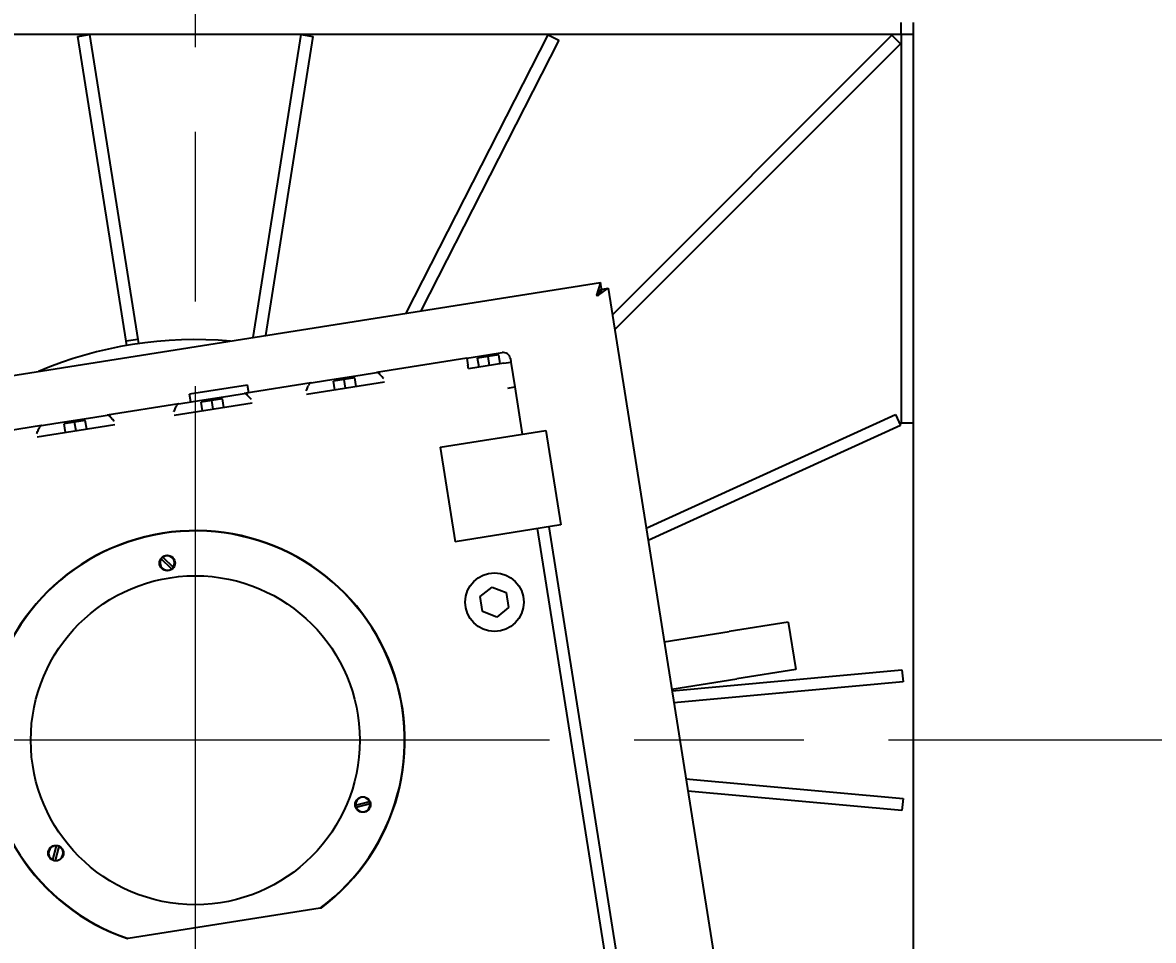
# Model space of a CAD drawing. Header units: millimetres. Extents: x 0 to 118900, y 0 to 84100.
# Drawn here: x 24794 to 25739, y 18612 to 19380 of the extents above; entities that cross this region are included whole.
import ezdxf

# ---------------------------------------------------------------- set-up
doc = ezdxf.new("R2010")
doc.units = ezdxf.units.MM
doc.header["$LTSCALE"] = 100
doc.linetypes.add('CHAIN', pattern=[0.3543, 0.2362, -0.0295, 0.0591, -0.0295])
doc.layers.add('4003-AREA-04.1_F-Foundation', color=7, linetype='Continuous', lineweight=25, true_color=0xadadad)
for name, color, linetype, lineweight in [('4003-AREA-04.1_T-Tank', 7, 'Continuous', 25), ('Center Mark', 7, 'Continuous', 18), ('Dimension', 7, 'Continuous', 18), ('Symbol', 7, 'Continuous', 18), ('Visible', 7, 'Continuous', 25)]:
    doc.layers.add(name, color=color, linetype=linetype, lineweight=lineweight)
doc.styles.add('Title', font='arial.ttf')
doc.dimstyles.new('Default - Method 2a$7', dxfattribs={"dimscale": 100, "dimtxt": 3, "dimasz": 2.5, "dimexe": 3, "dimexo": 0.5, "dimgap": 0.7, "dimtad": 0, "dimtoh": 1, "dimdec": 1, "dimrnd": 1e-08, "dimtxsty": 'Title', "dimcen": 0.09, "dimdle": 10, "dimclrd": 256, "dimclre": 256, "dimclrt": 7, "dimazin": 2, "dimtfac": 0.833333, "dimtdec": 1, "dimtmove": 0, "dimatfit": 3, "dimfxl": 1, "dimtolj": 1, "dimlwd": -1, "dimlwe": -1, "dimarcsym": 0})
doc.dimstyles.new('Default - Method 2b', dxfattribs={"dimscale": 100, "dimtxt": 3, "dimasz": 2.5, "dimexe": 3, "dimexo": 0.5, "dimgap": 0.7, "dimtad": 0, "dimtoh": 1, "dimdec": 1, "dimrnd": 1e-08, "dimtxsty": 'Title', "dimcen": 0.09, "dimdle": 10, "dimclrd": 256, "dimclre": 256, "dimclrt": 7, "dimadec": 0, "dimazin": 2, "dimtfac": 0.833333, "dimtdec": 1, "dimtmove": 0, "dimatfit": 3, "dimfxl": 1, "dimtolj": 1, "dimlwd": -1, "dimlwe": -1, "dimarcsym": 0})

# ---------------------------------------------------------------- blocks, each defined once
blk = doc.blocks.new('*D26')
at = {"layer": 'Defpoints', "color": 0, "transparency": 16777216}
for p in [(24937.91, 18779.59), (55187.91, 18779.59), (55187.91, 4279.59)]:
    blk.add_point(p, dxfattribs=at)
at = {"layer": 'Dimension', "transparency": 16777216}
for p, q in [((24937.91, 18729.59), (24937.91, 3979.59)), ((55187.91, 18729.59), (55187.91, 3979.59)), ((25187.91, 4279.59), (54937.91, 4279.59))]:
    blk.add_line(p, q, dxfattribs=at)
for points in [[(25187.91, 4321.26), (25187.91, 4237.93), (24937.91, 4279.59)], [(54937.91, 4321.26), (54937.91, 4237.93), (55187.91, 4279.59)]]:
    blk.add_solid(points, dxfattribs=at)
at = {"layer": 'Dimension', "color": 7, "transparency": 16777216, "insert": (39499.03, 4349.59), "char_height": 300, "attachment_point": 7, "style": 'Title'}
blk.add_mtext('\\A1;30250', dxfattribs=at)

msp = doc.modelspace()

# ---------------------------------------------------------------- linework, layer by layer
at = {"layer": '4003-AREA-04.1_F-Foundation'}
msp.add_circle((24937.91, 18779.59), 12250, dxfattribs=at)
at = {"layer": '4003-AREA-04.1_T-Tank'}
msp.add_circle((24937.91, 18779.59), 11950, dxfattribs=at)
at = {"layer": 'Center Mark', "linetype": 'CHAIN', "ltscale": 23.990969}
for p, q in [((24937.91, 31825.59), (24937.91, 5733.59)), ((37983.91, 18779.59), (11891.91, 18779.59))]:
    msp.add_line(p, q, dxfattribs=at)
at = {"layer": 'Visible'}
for p, q in [((25527.91, 19369.59), (25527.91, 19379.59)), ((25537.91, 19379.59), (25537.91, 19369.59)), ((25527.91, 19369.59), (24347.91, 19369.59)), ((24839.66, 19367.97), (24849.54, 19369.53)), ((24880.02, 19113.14), (24839.66, 19367.97)), ((24849.54, 19369.53), (24889.9, 19114.71)), ((24986.18, 19116.29), (25026.29, 19369.53)), ((25036.16, 19367.97), (24996.56, 19117.93)), ((25026.29, 19369.53), (25036.16, 19367.97)), ((25114.18, 19136.56), (25232.86, 19369.48)), ((25232.86, 19369.48), (25241.77, 19364.94)), ((25286.56, 19135.31), (25520.21, 19368.97)), ((25520.21, 19368.97), (25527.28, 19361.9)), ((25537.91, 19369.59), (25527.91, 19369.59)), ((25527.91, 19369.59), (25527.91, 19044.59)), ((25537.91, 19369.59), (25537.91, 19044.59)), ((25241.77, 19364.94), (25126.39, 19138.5)), ((25527.28, 19361.9), (25288.49, 19123.1)), ((24497.63, 19038.91), (25276.51, 19162.27)), ((25276.51, 19162.27), (25273.13, 19151.61)), ((25273.13, 19151.61), (25277.29, 19157.33)), ((25273.94, 19151.03), (25283.04, 19157.53)), ((25277.29, 19157.33), (25276.51, 19162.27)), ((25278.1, 19156.75), (25283.04, 19157.53)), ((25283.04, 19157.53), (25376.68, 18566.31)), ((25273.94, 19151.03), (25273.13, 19151.61)), ((25273.94, 19151.03), (25278.1, 19156.75)), ((24889.9, 19114.71), (24880.02, 19113.14)), ((24880.57, 19109.65), (24880.02, 19113.14)), ((24889.9, 19114.71), (24890.45, 19111.21)), ((25164.74, 19099.01), (25182.51, 19101.82)), ((25182.51, 19101.82), (25194.37, 19103.7)), ((25191.64, 19101.75), (25182.75, 19100.34)), ((25192.81, 19094.34), (25191.64, 19101.75)), ((25164.74, 19099.01), (25089.39, 19087.07)), ((25164.74, 19099.01), (25165.67, 19093.08)), ((25166.14, 19090.12), (25165.67, 19093.08)), ((25195.77, 19094.81), (25166.14, 19090.12)), ((25182.75, 19100.34), (25173.86, 19098.93)), ((25175.03, 19091.53), (25173.86, 19098.93)), ((25183.92, 19092.94), (25182.75, 19100.34)), ((25195.77, 19094.81), (25201.7, 19095.75)), ((25201.23, 19098.71), (25201.7, 19095.75)), ((25201.7, 19095.75), (25204.99, 19075.01)), ((25046.62, 19080.3), (25077.41, 19085.18)), ((25071.14, 19082.67), (25062.25, 19081.26)), ((25072.31, 19075.26), (25071.14, 19082.67)), ((25077.41, 19085.18), (25089.39, 19087.07)), ((24981.5, 19076.57), (24933.1, 19068.9)), ((25034.64, 19078.4), (24978.77, 19069.55)), ((24982.52, 19070.15), (24981.5, 19076.57)), ((25095.93, 19079), (25030.92, 19068.7)), ((25034.64, 19078.4), (25046.62, 19080.3)), ((25062.25, 19081.26), (25053.36, 19079.85)), ((25054.53, 19072.44), (25053.36, 19079.85)), ((25063.42, 19073.85), (25062.25, 19081.26)), ((25199.06, 19074.07), (25204.99, 19075.01)), ((25204.99, 19075.01), (25211.24, 19035.5)), ((24924.02, 19060.88), (24936, 19062.78)), ((24934.12, 19062.48), (24933.1, 19068.9)), ((24936, 19062.78), (24966.79, 19067.66)), ((24951.63, 19063.74), (24942.74, 19062.33)), ((24960.52, 19065.15), (24951.63, 19063.74)), ((24952.8, 19056.33), (24951.63, 19063.74)), ((24961.69, 19057.74), (24960.52, 19065.15)), ((24966.79, 19067.66), (24978.77, 19069.55)), ((24924.02, 19060.88), (24864.19, 19051.41)), ((24985.31, 19061.48), (24920.3, 19051.18)), ((24943.91, 19054.92), (24942.74, 19062.33)), ((24809.45, 19042.74), (24821.43, 19044.63)), ((24821.43, 19044.63), (24852.22, 19049.51)), ((24837.06, 19045.59), (24828.17, 19044.18)), ((24829.34, 19036.78), (24828.17, 19044.18)), ((24845.95, 19047), (24837.06, 19045.59)), ((24838.23, 19038.18), (24837.06, 19045.59)), ((24847.12, 19039.59), (24845.95, 19047)), ((24852.22, 19049.51), (24864.19, 19051.41)), ((25314.82, 18956.86), (25523.22, 19051.83)), ((25523.22, 19051.83), (25527.36, 19042.73)), ((25537.91, 19044.59), (25527.91, 19044.59)), ((25537.91, 19044.59), (25537.91, 18514.59)), ((24809.45, 19042.74), (24743.7, 19032.32)), ((24870.73, 19043.33), (24805.73, 19033.03)), ((25142.6, 19024.63), (25231, 19038.63)), ((25231, 19038.63), (25243.51, 18959.62)), ((25527.36, 19042.73), (25316.44, 18946.61)), ((25142.6, 19024.63), (25155.11, 18945.61)), ((25243.51, 18959.62), (25155.11, 18945.61)), ((25223.76, 18956.49), (25295.72, 18502.15)), ((25305.59, 18503.71), (25233.63, 18958.05)), ((24909.47, 18931.21), (24909.34, 18931.34)), ((24918.02, 18922.85), (24909.47, 18931.21)), ((24910.74, 18932.77), (24910.87, 18932.64)), ((24910.87, 18932.64), (24919.42, 18924.28)), ((24918.15, 18922.73), (24918.02, 18922.85)), ((24919.42, 18924.28), (24919.55, 18924.16)), ((25176.06, 18899.68), (25185.93, 18907.67)), ((25185.93, 18907.67), (25197.79, 18903.12)), ((25197.79, 18903.12), (25199.77, 18890.57)), ((25178.04, 18887.13), (25176.06, 18899.68)), ((25189.9, 18882.58), (25178.04, 18887.13)), ((25199.77, 18890.57), (25189.9, 18882.58)), ((25433.56, 18878.35), (25384.18, 18870.52)), ((25433.56, 18878.35), (25439.82, 18838.84)), ((25329.86, 18861.92), (25384.18, 18870.52)), ((25336.36, 18820.87), (25528.51, 18838.36)), ((25439.82, 18838.84), (25390.44, 18831.02)), ((25528.51, 18838.36), (25529.42, 18828.4)), ((25336.11, 18822.41), (25390.44, 18831.02)), ((25529.42, 18828.4), (25337.93, 18810.98)), ((25348.01, 18747.29), (25529.42, 18730.78)), ((25528.51, 18720.82), (25349.63, 18737.1)), ((25071.75, 18725.14), (25071.92, 18725.19)), ((25071.92, 18725.19), (25083.44, 18728.41)), ((25072.46, 18723.26), (25072.29, 18723.22)), ((25083.98, 18726.49), (25072.46, 18723.26)), ((25083.44, 18728.41), (25083.61, 18728.46)), ((25084.15, 18726.53), (25083.98, 18726.49)), ((25529.42, 18730.78), (25528.51, 18720.82)), ((24818.89, 18679.65), (24821.85, 18691.24)), ((24823.79, 18690.74), (24820.82, 18679.15)), ((24821.85, 18691.24), (24821.9, 18691.41)), ((24823.84, 18690.91), (24823.79, 18690.74)), ((24818.84, 18679.48), (24818.89, 18679.65)), ((24820.82, 18679.15), (24820.78, 18678.98)), ((25042.4, 18639.21), (24881.92, 18613.79)), ((25042.99, 18639.3), (25042.4, 18639.21)), ((24881.92, 18613.79), (24881.33, 18613.7))]:
    msp.add_line(p, q, dxfattribs=at)
for centre, radius in [((24914.45, 18927.75), 6.5), ((24937.91, 18779.59), 137.5), ((25187.92, 18895.12), 24.5), ((25077.95, 18725.84), 6.5), ((24821.34, 18685.19), 6.5)]:
    msp.add_circle(centre, radius, dxfattribs=at)
for centre, radius, start, end in [((24937.91, 18779.59), 12796, 45.675698, 314.324302), ((24937.91, 18779.59), 2654.3, 55.85215, 348.39071), ((24937.91, 18779.59), 2606, 57.42664, 348.90027), ((24937.91, 18779.59), 2600, 57.63108, 342.65786), ((24937.91, 18779.59), 335, 84.96535, 113.03465), ((25195.3, 19097.78), 6, 9, 99), ((24937.91, 18779.59), 175.28, 306.83413, 251.16587), ((24937.91, 18779.59), 175, 306.66045, 251.33955), ((24914.45, 18927.75), 6.06, 145.12199, 306.13369), ((24914.45, 18927.75), 6.24, 126.40238, 144.8533), ((24914.45, 18927.75), 6.06, 325.12199, 126.13369), ((24914.45, 18927.75), 6.24, 306.40238, 324.8533), ((25077.95, 18725.84), 6.06, 25.12199, 186.13369), ((25077.95, 18725.84), 6.24, 186.40238, 204.8533), ((25077.95, 18725.84), 6.06, 205.12199, 6.13369), ((25077.95, 18725.84), 6.24, 6.40238, 24.8533), ((24821.34, 18685.19), 6.06, 85.12199, 246.13369), ((24821.34, 18685.19), 6.06, 265.12199, 66.13369), ((24821.34, 18685.19), 6.24, 66.40238, 84.8533), ((24821.34, 18685.19), 6.24, 246.40238, 264.8533)]:
    msp.add_arc(centre, radius, start, end, dxfattribs=at)
for centre, start_param, end_param in [((25090.33, 19081.15), 5.435123, 6.283185), ((25035.58, 19072.48), 0, 0.848062), ((24979.7, 19063.63), 5.435123, 6.283185), ((24924.96, 19054.96), 0, 0.848062), ((24865.13, 19045.48), 5.435123, 6.283185), ((24810.39, 19036.81), 0, 0.848062)]:
    msp.add_ellipse(centre, major_axis=(-0.94, 5.93), ratio=0.57735, start_param=start_param, end_param=end_param, dxfattribs=at)
for points, knots in [([(25095.46, 19081.96), (25094.99, 19082.44), (25094.49, 19082.96), (25093.53, 19083.97), (25093.07, 19084.47), (25092.56, 19085.1), (25092.41, 19085.29), (25092.27, 19085.47)], [0, 0, 0, 0, 0.1995864, 0.1995864, 0.3991729, 0.3991729, 0.4815238, 0.4815238, 0.4815238, 0.4815238]), ([(25030.45, 19071.67), (25030.72, 19072.22), (25031.02, 19072.82), (25031.58, 19074), (25031.85, 19074.58), (25032.18, 19075.39), (25032.3, 19075.7), (25032.4, 19075.99)], [0, 0, 0, 0, 0.1852377, 0.1852377, 0.3704754, 0.3704754, 0.4807717, 0.4807717, 0.4807717, 0.4807717]), ([(24984.84, 19064.44), (24984.37, 19064.92), (24983.87, 19065.44), (24982.91, 19066.45), (24982.45, 19066.95), (24981.94, 19067.58), (24981.79, 19067.77), (24981.65, 19067.95)], [0, 0, 0, 0, 0.1995864, 0.1995864, 0.3991729, 0.3991729, 0.4815238, 0.4815238, 0.4815238, 0.4815238]), ([(24919.83, 19054.14), (24920.1, 19054.7), (24920.4, 19055.3), (24920.96, 19056.48), (24921.23, 19057.06), (24921.56, 19057.87), (24921.68, 19058.18), (24921.77, 19058.47)], [0, 0, 0, 0, 0.1852377, 0.1852377, 0.3704754, 0.3704754, 0.4807717, 0.4807717, 0.4807717, 0.4807717]), ([(24870.27, 19046.29), (24869.83, 19046.74), (24869.36, 19047.22), (24868.46, 19048.17), (24868.04, 19048.63), (24867.47, 19049.3), (24867.26, 19049.56), (24867.08, 19049.81)], [0, 0, 0, 0, 0.1852377, 0.1852377, 0.3704754, 0.3704754, 0.4807717, 0.4807717, 0.4807717, 0.4807717]), ([(24805.26, 19036), (24805.53, 19036.55), (24805.83, 19037.16), (24806.39, 19038.34), (24806.66, 19038.91), (24806.99, 19039.72), (24807.11, 19040.03), (24807.2, 19040.32)], [0, 0, 0, 0, 0.1852377, 0.1852377, 0.3704754, 0.3704754, 0.4807717, 0.4807717, 0.4807717, 0.4807717])]:
    msp.add_open_spline(points, degree=3, knots=knots, dxfattribs=at)

# ---------------------------------------------------------------- dimensions: what is measured, and where the dimension line sits
at = {"layer": 'Dimension'}
dim = msp.add_linear_dim(base=(55187.91, 4279.59), p1=(24937.91, 18779.59), p2=(55187.91, 18779.59), angle=180, dimstyle='Default - Method 2b', override={"dimgap": 0.7, "dimtad": 1, "dimtoh": 0, "dimdec": 1, "dimtol": 0, "dimlim": 0, "dimtp": 0, "dimtm": 0, "dimtdec": 1, "dimtofl": 0, "dimatfit": 1}, dxfattribs=at)
dim.commit()
dim.dimension.update_dxf_attribs({"geometry": '*D26', "text_midpoint": (40062.91, 4279.59), "dimtype": 160})

# ---------------------------------------------------------------- leaders
at = {"layer": 'Symbol', "annotation_type": 0, "has_hookline": 1, "hookline_direction": 0, "text_width": 1450.07}
msp.add_leader([(25537.91, 19929.18), (25866.76, 19209.87), (26116.76, 19209.87)], dimstyle='Default - Method 2a$7', override={"dimgap": 0, "dimtad": 1}, dxfattribs=at)

doc.saveas('drawing.dxf')
